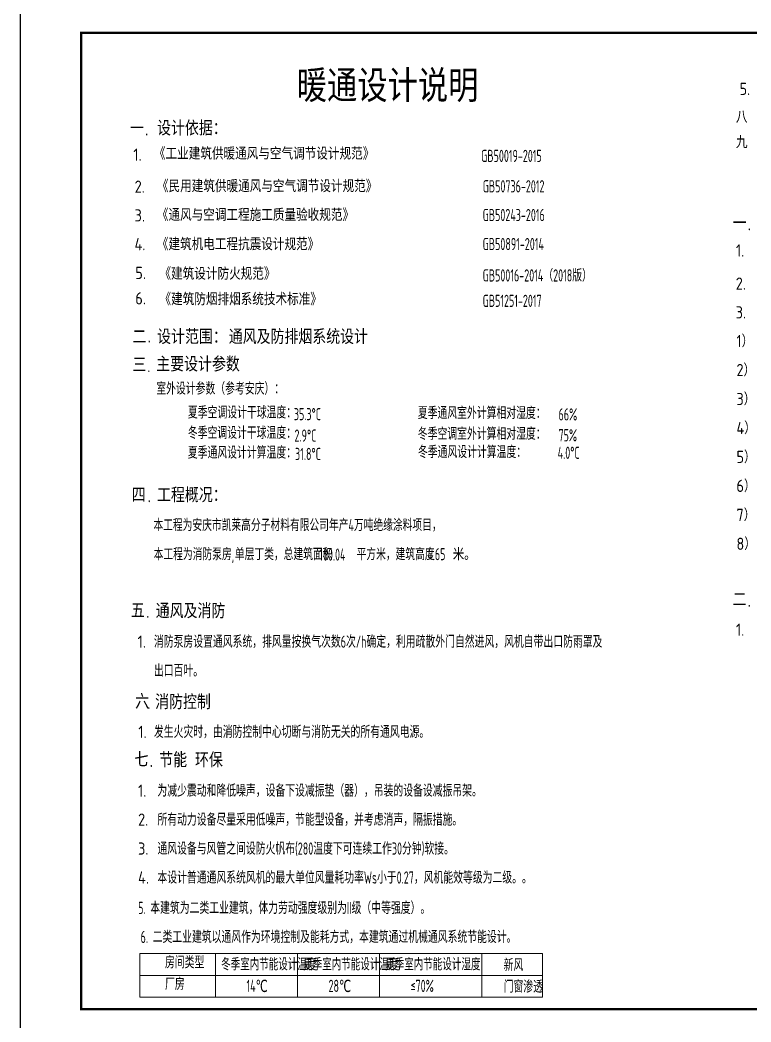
# Model space of a CAD drawing. Extents: x 5109802 to 7068445, y -422737 to 2032183.
# Drawn here: x 5109807 to 5139730, y -320802 to -279752 of the extents above; entities that cross this region are included whole.
import ezdxf

# ---------------------------------------------------------------- set-up
doc = ezdxf.new("R2010")
doc.units = 0
doc.header["$LTSCALE"] = 1000
doc.header["$MEASUREMENT"] = 0
doc.layers.add('PUB_TEXT', color=7, linetype='CONTINUOUS')
doc.layers.add('TH_TITLE', color=7, linetype='CONTINUOUS')
doc.styles.get("Standard").update_dxf_attribs({"font": 'SCEIE', "bigfont": 'SCEIC'})

msp = doc.modelspace()

# ---------------------------------------------------------------- linework, layer by layer
at = {"layer": 'PUB_TEXT', "lineweight": 0}
for p, q in [((5114704.9, -317998.3), (5131189.1, -317998.3)), ((5114704.9, -317998.3), (5114704.9, -319782.2)), ((5117808.9, -317998.3), (5117808.9, -319782.2)), ((5121166.6, -317998.3), (5121166.6, -319782.2)), ((5124524.2, -317998.3), (5124524.2, -319782.2)), ((5128708.8, -317998.3), (5128708.8, -319782.2)), ((5131189.1, -317998.3), (5131189.1, -319782.2)), ((5114704.9, -318898.3), (5131189.1, -318898.3)), ((5114704.9, -319782.2), (5131189.1, -319782.2))]:
    msp.add_line(p, q, dxfattribs=at)
at = {"layer": 'TH_TITLE'}
msp.add_lwpolyline([(5109807.2, -321277.1), (5169207.2, -321277.1), (5169207.2, -279277.1), (5109807.2, -279277.1)], close=True, dxfattribs=at)
at = {"layer": 'TH_TITLE', "const_width": 100}
msp.add_lwpolyline([(5112307.2, -320277.1), (5168207.2, -320277.1), (5168207.2, -280277.1), (5112307.2, -280277.1)], close=True, dxfattribs=at)

# ---------------------------------------------------------------- texts
at = {"layer": 'PUB_TEXT', "lineweight": 0}
for s, height, p in [('暖通设计说明', 1305.25, (5121131.3, -283111.6)), ('5.', 500, (5139262.8, -282823.2)), ('八', 500, (5139114.3, -283969.5)), ('设计依据：', 600, (5115416.6, -284484.7)), ('一', 600, (5114308.8, -284484.7)), ('.', 600, (5114915.6, -284484.7)), ('九', 500, (5139114.3, -285002.6)), ('1.  ', 500, (5114445.5, -285515.9)), ('《工业建筑供暖通风与空气调节设计规范》', 500, (5115286.9, -285472.2)), ('2.  ', 500, (5114498.2, -286829.6)), ('2.  ', 500, (5114498.2, -286829.6)), ('《民用建筑供暖通风与空气调节设计规范》', 500, (5115409.7, -286806.5)), ('3.  ', 500, (5114495.8, -288007.8)), ('《通风与空调工程施工质量验收规范》', 500, (5115407.2, -287984.7)), ('一', 600, (5138979.2, -288370)), ('.', 600, (5139586, -288370)), ('4.  ', 500, (5114493.4, -289185.9)), ('《建筑机电工程抗震设计规范》', 500, (5115407.2, -289185.9)), ('1.  ', 500, (5139115.9, -289444.5)), ('5.', 500, (5114525.5, -290361.7)), ('《建筑设计防火规范》', 500, (5115515.4, -290395.4)), ('2.  ', 500, (5139106, -290800.9)), ('2.  ', 500, (5139106, -290800.9)), ('6.', 500, (5114525.5, -291403.6)), ('《建筑防烟排烟系统技术标准》', 500, (5115515.4, -291437.3)), ('3.  ', 500, (5139103.6, -291979)), ('二', 600, (5114409, -293030.5)), ('设计范围：', 600, (5115421.3, -293030.5)), ('通风及防排烟系统设计', 600, (5118352.1, -293030.5)), ('1）', 500, (5139135.8, -293154.8)), ('. ', 600, (5115020.4, -292967.5)), ('主要设计参数', 600, (5115383.5, -294154.1)), ('三', 600, (5114409, -294177.6)), ('2）', 500, (5139135.8, -294341.3)), ('.  ', 500, (5115015.7, -294177.6)), ('3）', 500, (5139135.8, -295527.9)), ('4）', 500, (5139135.8, -296714.5)), ('5）', 500, (5139135.8, -297901.1)), ('6）', 500, (5139135.8, -299087.7)), ('四', 600, (5114378.2, -299508)), ('工程概况：', 600, (5115415.5, -299513.4)), ('. ', 600, (5115020.4, -299508)), ('7）', 500, (5139135.8, -300274.3)), ('8）', 500, (5139135.8, -301460.9)), ('二', 600, (5138979.2, -303795.6)), ('五', 600, (5114345.9, -304243.8)), ('通风及消防', 600, (5115361.9, -304264.5)), ('.', 600, (5139586, -303795.6)), ('.', 600, (5114962.1, -304250.2)), ('1.  ', 500, (5139115.9, -304982.2)), ('1.', 500, (5114619.9, -305470.7)), ('六', 600, (5114520, -307975.1)), ('消防控制', 600, (5115337.8, -307991.7)), ('.', 500, (5115016, -307980.2)), ('1.', 500, (5114649.3, -309166.3)), ('七', 600, (5114488.8, -310347.6)), ('节能 环保', 600, (5115504.8, -310368.2)), ('.', 600, (5115105, -310353.9)), ('1.', 500, (5114637.3, -311574.4)), ('2.', 500, (5114637.3, -312761)), ('3.', 500, (5114637.3, -313947.6)), ('4.', 500, (5114637.3, -315134.2))]:
    msp.add_text(s, height=height, dxfattribs=at).set_placement(p)
for s, width, p in [('GB50019-2015', 0.7, (5128686.2, -285568.3)), ('GB50736-2012', 0.7, (5128748.8, -286812.9)), ('GB50243-2016', 0.7, (5128746.3, -287991)), ('GB50891-2014', 0.7, (5128746.3, -289180.4)), ('GB50016-2014（2018版）', 0.7, (5128746.3, -290464.7)), ('GB51251-2017', 0.7, (5128746.3, -291506.7)), ('室外设计参数（参考安庆）：', 0.7, (5115385.2, -295100.1)), ('夏季空调设计干球温度：', 0.7, (5116680.1, -296079.6)), ('夏季通风室外计算相对湿度：', 0.7, (5126090.9, -296098.7)), ('35.3%%DC', 0.7, (5121017.5, -296148.5)), ('66%%%', 0.7, (5131851.6, -296160.2)), ('冬季空调设计干球温度：', 0.7, (5116676.5, -296913.8)), ('2.9%%DC', 0.7, (5121041.9, -297027.2)), ('冬季空调室外计算相对湿度：', 0.7, (5126090.9, -296952.5)), ('75%%%', 0.7, (5131851.6, -297014)), ('夏季通风设计计算温度：', 0.7, (5116676.5, -297722.5)), ('冬季通风设计计算温度：', 0.7, (5126097.8, -297699.3)), ('31.8%%DC', 0.7, (5121065.7, -297779.4)), ('4.0%%DC', 0.7, (5131815.4, -297732.4)), ('消防泵房设置通风系统，排风量按换气次数6次/h确定，利用疏散外门自然进风，风机自带出口防雨罩及', 0.7, (5115288.2, -305470.7)), ('出口百叶。', 0.7, (5115288.2, -306657.3)), ('发生火灾时，由消防控制中心切断与消防无关的所有通风电源。', 0.7, (5115288.2, -309166.3)), ('为减少震动和降低噪声，设备下设减振垫（器），吊装的设备设减振吊架。', 0.7, (5115431.1, -311574.4)), ('所有动力设备尽量采用低噪声，节能型设备，并考虑消声，隔振措施。', 0.7, (5115431.1, -312761)), ('通风设备与风管之间设防火帆布(280温度下可连续工作30分钟)软接。', 0.7, (5115431.1, -313947.6)), ('本设计普通通风系统风机的最大单位风量耗功率Ws小于0.27，风机能效等级为二级。。', 0.7, (5115431.1, -315134.2)), ('5. 本建筑为二类工业建筑，体力劳动强度级别为II级（中等强度）。', 0.7, (5114643.5, -316378.9)), ('6. 二类工业建筑以通风作为环境控制及能耗方式，本建筑通过机械通风系统节能设计。', 0.7, (5114741.5, -317567.4)), ('房间类型', 0.7, (5115740.9, -318607.7)), ('冬季室内节能设计温度', 0.6, (5118039.8, -318689.2)), ('夏季室内节能设计温度', 0.6, (5121397.4, -318689.2)), ('夏季室内节能设计湿度', 0.6, (5124755.1, -318689.2)), ('新风', 0.7, (5129604.1, -318720.3)), ('厂房', 0.7, (5115740.9, -319491.6)), ('14℃', 0.7, (5119080, -319573.1)), ('28℃', 0.7, (5122437.7, -319573.1)), ('≤70%%%', 0.7, (5125795.4, -319573.1)), ('门窗渗透', 0.7, (5129604.1, -319604.2))]:
    msp.add_text(s, height=500, dxfattribs=dict(at, width=width)).set_placement(p)
at = {"layer": 'PUB_TEXT', "color": 2, "width": 0.7}
for s, height, p in [('本工程为安庆市凯莱高分子材料有限公司年产4万吨绝缘涂料项目，', 495.935, (5115267.7, -300693.1)), ('本工程为消防泵房,', 495.93, (5115277.9, -301884.3)), ('单层丁类，总建筑面积', 495.93, (5118603.1, -301884.3)), ('100.04', 495.93, (5122063.3, -301900.8)), ('平方米，建筑高度', 495.93, (5123584.4, -301884.3)), (':4.65', 495.93, (5126386.2, -301884.3))]:
    msp.add_text(s, height=height, dxfattribs=at).set_placement(p)
at = {"layer": 'PUB_TEXT', "color": 2}
msp.add_text('米。', height=495.93, dxfattribs=at).set_placement((5127519.9, -301884.3))

doc.saveas('drawing.dxf')
